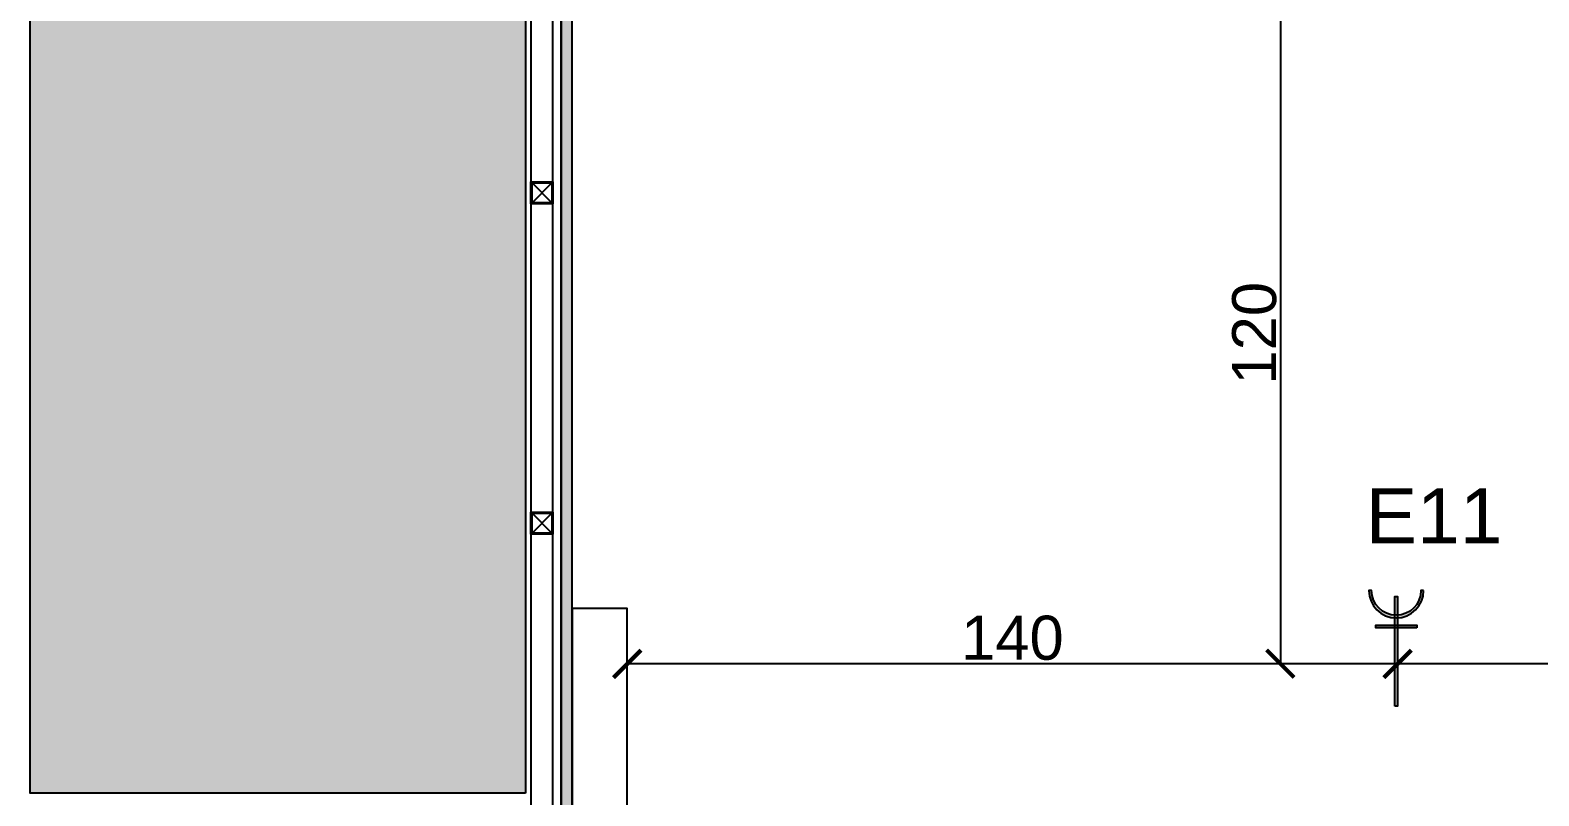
# Model space of a CAD drawing. Header units: millimetres. Extents: x 226371 to 229337, y -157032 to -153287.
# Drawn here: x 228159.6 to 228433.8, y -156685 to -156546 of the extents above; entities that cross this region are included whole.
import ezdxf

# ---------------------------------------------------------------- set-up
doc = ezdxf.new("R2010")
doc.units = ezdxf.units.MM
for name, color, linetype in [('Alçıpan Duvar', 1, 'Continuous'), ('Duvar Beton Görünümlü', 149, 'Continuous'), ('PROFİL', 252, 'Continuous'), ('tesisat elektrik', 1, 'Continuous'), ('XREF-structure-00$0$ASOS-HATCH', 8, 'Continuous'), ('XREF-structure-00$0$ASOS-STRC-CNCRT', 2, 'Continuous')]:
    doc.layers.add(name, color=color, linetype=linetype)
doc.styles.get("Standard").update_dxf_attribs({"font": 'arial.ttf'})
doc.dimstyles.new('ÖLÇÜ', dxfattribs={"dimtxt": 120, "dimasz": 20, "dimexe": 20, "dimexo": 40, "dimtad": 1, "dimdec": 1, "dimtxsty": 'Standard', "dimblk": 'ARCHTICK', "dimcen": 2.5, "dimdle": 20, "dimadec": 0, "dimazin": 0, "dimtfac": 1, "dimtdec": 1, "dimtmove": 0, "dimatfit": 3, "dimldrblk": 'ARCHTICK', "dimfxl": 1, "dimarcsym": 0})

# ---------------------------------------------------------------- blocks, each defined once
blk = doc.blocks.new('_ArchTick')
at = {"color": 0, "linetype": 'ByBlock', "const_width": 0.15}
blk.add_lwpolyline([(-0.5, -0.5), (0.5, 0.5)], dxfattribs=at)
blk = doc.blocks.new('*D6047')
at = {"color": 0, "lineweight": -2, "ltscale": 0.5, "transparency": 16777216}
blk.add_line((228386.8369537119, -156541.0230585747), (228386.8369537119, -156661.0230585747), dxfattribs=at)
at = {"layer": 'Defpoints', "color": 0, "ltscale": 0.5, "transparency": 16777216}
for p in [(228386.8369537119, -156541.0230585747), (228386.8369537119, -156661.0230585747), (228386.8369537119, -156661.0230585747)]:
    blk.add_point(p, dxfattribs=at)
at = {"color": 0, "lineweight": -2, "ltscale": 0.5, "transparency": 16777216, "xscale": 5, "yscale": 5, "zscale": 5}
for p, rotation in [((228386.8369537119, -156541.0230585747), 90), ((228386.8369537119, -156661.0230585747), 270)]:
    blk.add_blockref('_ArchTick', p, dxfattribs=dict(at, rotation=rotation))
at = {"color": 0, "ltscale": 0.5, "transparency": 16777216, "insert": (228382.1273698102, -156601.0230585746), "char_height": 8, "attachment_point": 5, "rotation": 90}
blk.add_mtext('120', dxfattribs=at)
blk = doc.blocks.new('*D6048')
at = {"color": 0, "lineweight": -2, "ltscale": 0.5, "transparency": 16777216}
for p in [(228268.1427974632, -156660.6968567841), (228408.1419796528, -156661.0805300732)]:
    blk.add_line(p, (228268.1427974632, -156661.0805300732), dxfattribs=at)
at = {"layer": 'Defpoints', "color": 0, "ltscale": 0.5, "transparency": 16777216}
for p in [(228268.1427974632, -156660.6968567841), (228268.1427974632, -156661.0805300732), (228408.1419796528, -156661.0805300732)]:
    blk.add_point(p, dxfattribs=at)
at = {"color": 0, "lineweight": -2, "ltscale": 0.5, "transparency": 16777216, "xscale": 5, "yscale": 5, "zscale": 5, "rotation": 180}
blk.add_blockref('_ArchTick', (228268.1427974632, -156661.0805300732), dxfattribs=at)
at = {"color": 0, "lineweight": -2, "ltscale": 0.5, "transparency": 16777216, "xscale": 5, "yscale": 5, "zscale": 5}
blk.add_blockref('_ArchTick', (228408.1419796528, -156661.0805300732), dxfattribs=at)
at = {"color": 0, "ltscale": 0.5, "transparency": 16777216, "insert": (228338.142388558, -156656.3709461714), "char_height": 8, "attachment_point": 5}
blk.add_mtext('140', dxfattribs=at)
blk = doc.blocks.new('*D6049')
at = {"color": 0, "lineweight": -2, "ltscale": 0.5, "transparency": 16777216}
for p in [(228408.1427974632, -156660.6968567841), (228488.1419796528, -156661.0805300732)]:
    blk.add_line(p, (228408.1427974632, -156661.0805300732), dxfattribs=at)
at = {"layer": 'Defpoints', "color": 0, "ltscale": 0.5, "transparency": 16777216}
for p in [(228408.1427974632, -156660.6968567841), (228408.1427974632, -156661.0805300732), (228488.1419796528, -156661.0805300732)]:
    blk.add_point(p, dxfattribs=at)
at = {"color": 0, "lineweight": -2, "ltscale": 0.5, "transparency": 16777216, "xscale": 5, "yscale": 5, "zscale": 5, "rotation": 180}
blk.add_blockref('_ArchTick', (228408.1427974632, -156661.0805300732), dxfattribs=at)
at = {"color": 0, "lineweight": -2, "ltscale": 0.5, "transparency": 16777216, "xscale": 5, "yscale": 5, "zscale": 5}
blk.add_blockref('_ArchTick', (228488.1419796528, -156661.0805300732), dxfattribs=at)
at = {"color": 0, "ltscale": 0.5, "transparency": 16777216, "insert": (228448.142388558, -156656.3709461714), "char_height": 8, "attachment_point": 5}
blk.add_mtext('80', dxfattribs=at)
blk = doc.blocks.new('A$C1AC03E20')
at = {"layer": 'tesisat elektrik'}
h = blk.add_hatch(color=1, dxfattribs=at)
edge = h.paths.add_edge_path()
edge.add_line((2.563369343988597e-05, 1.446479473088402e-05), (2.563369343988597e-05, 0.6220944647939177))
edge.add_ellipse((2.563369343988597e-05, 6.220814464790237), major_axis=(-3.958892877961411, 3.958892877961411), ratio=0.9999999999999413, start_angle=134.9999999999983, end_angle=314.9999999999983)
edge.add_line((2.563369343988597e-05, 11.81953446478474), (2.563369343988597e-05, 12.44161446478392))
edge.add_ellipse((2.563369343988597e-05, 6.220814464790237), major_axis=(-4.398769864401324, -4.398769864401324), ratio=0.9999999999999127, start_angle=45.0000000000025, end_angle=225.0000000000025, ccw=False)
for points in [[(8.489370694664103, 1.555214464793607), (7.867290694666735, 1.555214464793607), (7.867290694666735, 10.88641446478505), (8.489370694664103, 10.88641446478505)], [(26.20741351787728, 6.531854464788921), (26.20741351787728, 5.909774464789734), (1.324213517902535, 5.909774464789734), (1.324213517902535, 6.531854464788921)]]:
    blk.add_hatch(color=1, dxfattribs=at).paths.add_polyline_path(points)
at = {"layer": 'tesisat elektrik', "color": 1}
blk.add_lwpolyline([(2.563369343988597e-05, 12.44161446478392), (2.563369343988597e-05, 11.81953446478474, -0.9999999999999944), (2.563369343988597e-05, 0.6220944647939177), (2.563369343988597e-05, 1.446479473088402e-05, 0.9999999999999944)], format="xyb", close=True, dxfattribs=at)
for points in [[(8.489370694664103, 10.88641446478505), (8.489370694664103, 1.555214464793607), (7.867290694666735, 1.555214464793607), (7.867290694666735, 10.88641446478505)], [(26.20741351787728, 5.909774464789734), (1.324213517902535, 5.909774464789734), (1.324213517902535, 6.531854464788921), (26.20741351787728, 6.531854464788921)]]:
    blk.add_lwpolyline(points, close=True, dxfattribs=at)

msp = doc.modelspace()

# ---------------------------------------------------------------- hatches: boundary and pattern name
at = {"layer": 'Duvar Beton Görünümlü'}
h = msp.add_hatch(color=256, dxfattribs=at)
h.dxf.hatch_style = 1
h.paths.add_polyline_path([(228276.1427974632, -156539.0230589846), (228256.1427974632, -156539.0230589846), (228256.1427974632, -156759.0248079248), (228204.6427974583, -156759.0248079248), (228204.6427974583, -156761.0248079248), (228258.1427974632, -156761.0248079248), (228258.1427974632, -156541.0230589846), (228276.1427974632, -156541.0230589846)])
h.paths.add_polyline_path([(228204.6427974583, -156759.0248079248), (228204.6427974583, -156754.5247921119), (228206.6427974583, -156754.5247921119), (228206.6427974583, -156759.0248079248)], flags=17)
at = {"layer": 'XREF-structure-00$0$ASOS-HATCH'}
h = msp.add_hatch(color=256, dxfattribs=at)
h.dxf.hatch_style = 1
h.paths.add_polyline_path([(228249.6427974591, -156684.5247921121), (228159.6427974591, -156684.5247921113), (228159.6427974605, -156534.5247921114), (228249.6427974605, -156534.524792112)])

# ---------------------------------------------------------------- linework, layer by layer
at = {"elevation": 2.65659696911971e-08}
msp.add_lwpolyline([(228258.1427974632, -156761.0248079248), (228268.1427974632, -156761.0248079248), (228268.1427974632, -156651.0248079248), (228258.1427974632, -156651.0248079248), (228258.1427974632, -156761.0248079248)], dxfattribs=at)
at = {"layer": 'Alçıpan Duvar'}
for p, q in [((228254.6427974632, -156757.5248079248), (228254.6427974632, -156537.5230589846)), ((228256.1427974632, -156759.0248079248), (228256.1427974632, -156539.0230589846))]:
    msp.add_line(p, q, dxfattribs=at)
at = {"layer": 'Duvar Beton Görünümlü', "elevation": 2.65659696911971e-08}
msp.add_lwpolyline([(228276.1427974632, -156539.0230589846), (228256.1427974632, -156539.0230589846), (228256.1427974632, -156759.0248079248), (228204.6427974583, -156759.0248079248), (228204.6427974583, -156761.0248079248), (228258.1427974632, -156761.0248079248), (228258.1427974632, -156541.0230589846), (228276.1427974632, -156541.0230589846), (228276.1427974632, -156539.0230589846)], dxfattribs=at)
at = {"layer": 'PROFİL'}
for p, q in [((228250.6427974632, -156533.5247921118), (228250.6427974632, -156755.5248079248)), ((228250.8427974632, -156573.7248079248), (228254.4427974632, -156577.3248079248)), ((228250.8427974632, -156577.3248079248), (228254.4427974632, -156573.7248079248)), ((228250.8427974632, -156633.7248079248), (228254.4427974632, -156637.3248079248)), ((228250.8427974632, -156637.3248079248), (228254.4427974632, -156633.7248079248))]:
    msp.add_line(p, q, dxfattribs=at)
for points in [[(228250.6427974632, -156573.5248079248), (228254.6427974632, -156573.5248079248), (228254.6427974632, -156577.5248079248), (228250.6427974632, -156577.5248079248)], [(228250.8427974632, -156573.7248079248), (228254.4427974632, -156573.7248079248), (228254.4427974632, -156577.3248079248), (228250.8427974632, -156577.3248079248)], [(228250.6427974632, -156633.5248079248), (228254.6427974632, -156633.5248079248), (228254.6427974632, -156637.5248079248), (228250.6427974632, -156637.5248079248)], [(228250.8427974632, -156633.7248079248), (228254.4427974632, -156633.7248079248), (228254.4427974632, -156637.3248079248), (228250.8427974632, -156637.3248079248)]]:
    msp.add_lwpolyline(points, close=True, dxfattribs=at)
at = {"layer": 'XREF-structure-00$0$ASOS-STRC-CNCRT'}
msp.add_lwpolyline([(228249.6427974591, -156684.5247921121), (228159.6427974591, -156684.5247921113), (228159.6427974605, -156534.5247921114), (228249.6427974605, -156534.524792112), (228249.6427974591, -156684.5247921121)], close=True, dxfattribs=at)

# ---------------------------------------------------------------- block references
at = {"layer": 'tesisat elektrik', "linetype": 'Continuous', "lineweight": 5, "xscale": 0.7999999999883585, "yscale": 0.7999999999883585, "zscale": 0.7999999999999972, "rotation": 270}
msp.add_blockref('A$C1AC03E20', (228402.9173138914, -156647.7504322605, 2.65659696911971e-08), dxfattribs=at)

# ---------------------------------------------------------------- texts
at = {"insert": (228402.3564076583, -156629.1809360188), "char_height": 10, "width": 110.8908163830638, "attachment_point": 1}
msp.add_mtext('{\\C1;E11}', dxfattribs=at)

# ---------------------------------------------------------------- dimensions: what is measured, and where the dimension line sits
at = {"color": 1, "ltscale": 0.5}
dim = msp.add_linear_dim(base=(228386.8369537119, -156661.0230585747), p1=(228386.8369537119, -156541.0230585747), p2=(228386.8369537119, -156661.0230585747), angle=90, dimstyle='ÖLÇÜ', override={"dimtxt": 8, "dimasz": 5, "dimexe": 0, "dimexo": 0, "dimdle": 0, "dimfxl": 20, "dimfxlon": 1, "dimtfill": 0, "dimtfillclr": 7}, dxfattribs=at)
dim.commit()
dim.dimension.update_dxf_attribs({"geometry": '*D6047', "text_midpoint": (228382.1273698102, -156601.0230585746)})
for base, p1, p2, picture, middle in [((228268.1427974632, -156661.0805300732, 2.65659696911971e-08), (228408.1419796528, -156661.0805300732, 2.65659696911971e-08), (228268.1427974632, -156660.6968567841, 2.65659696911971e-08), '*D6048', (228338.142388558, -156656.3709461714, 2.65659696911971e-08)), ((228408.1427974632, -156661.0805300732, 2.65659696911971e-08), (228488.1419796528, -156661.0805300732, 2.65659696911971e-08), (228408.1427974632, -156660.6968567841, 2.65659696911971e-08), '*D6049', (228448.142388558, -156656.3709461714, 2.65659696911971e-08))]:
    dim = msp.add_linear_dim(base=base, p1=p1, p2=p2, dimstyle='ÖLÇÜ', override={"dimtxt": 8, "dimasz": 5, "dimexe": 0, "dimexo": 0, "dimdle": 0, "dimfxl": 20, "dimfxlon": 1, "dimtfill": 0, "dimtfillclr": 7}, dxfattribs=at)
    dim.commit()
    dim.dimension.update_dxf_attribs({"geometry": picture, "text_midpoint": middle})

doc.saveas('drawing.dxf')
